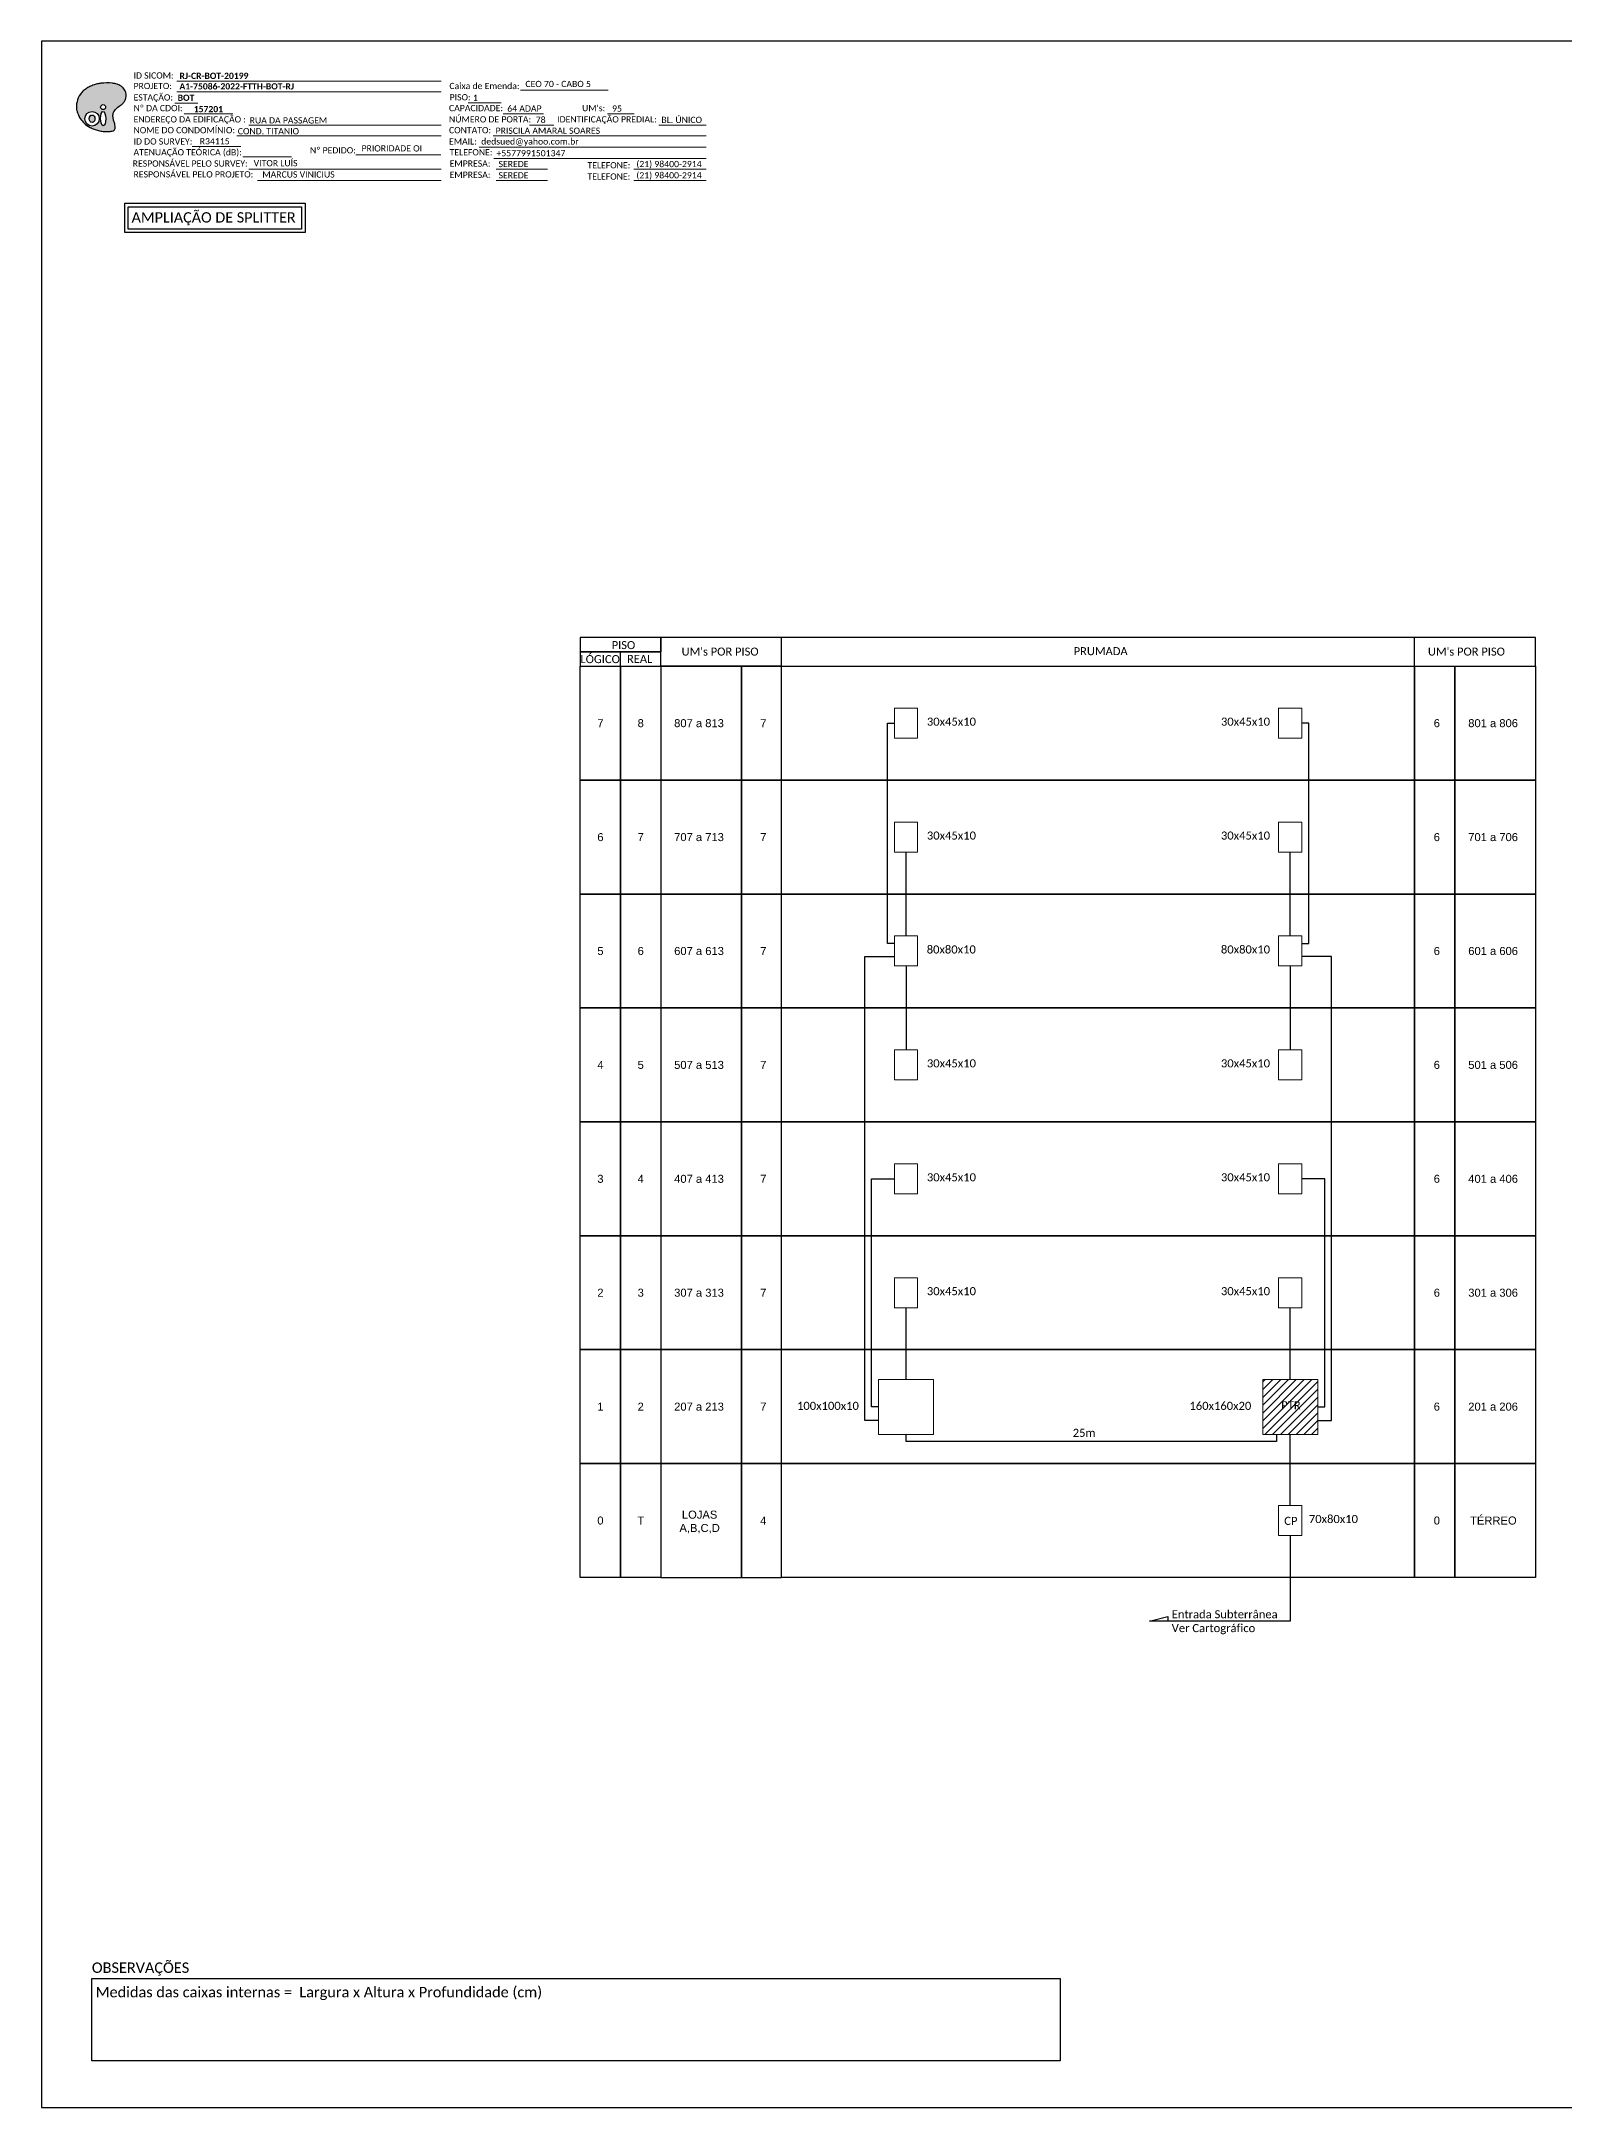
# Model space of a CAD drawing. Header units: inches. Extents: x 54 to 892, y 18 to 612.
# Drawn here: x 54 to 492, y 18 to 612 of the extents above; entities that cross this region are included whole.
import ezdxf
from ezdxf.enums import TextEntityAlignment as Align

# ---------------------------------------------------------------- set-up
doc = ezdxf.new("R2010")
doc.units = ezdxf.units.IN
doc.header["$MEASUREMENT"] = 0
doc.styles.add('ARIAL', font='arial.ttf')
doc.styles.add('WMF-Calibri0', font='calibri.ttf')
doc.styles.add('WMF-Calibri1', font='calibrib.ttf')

# ---------------------------------------------------------------- blocks, each defined once
blk = doc.blocks.new('OI')
h = blk.add_hatch(color=40)
edge = h.paths.add_edge_path()
edge.add_spline(control_points=[(4.35, -0.67), (3.92, -0.99), (3.26, -1.5), (2.81, -2.59), (2.9, -3.5), (3.06, -4.27), (3.31, -4.85), (3.37, -5.39), (3.4, -5.88), (3.2, -6.4), (2.54, -6.61), (1.65, -6.63), (0.55, -6.67), (-0.56, -6.42), (-1.61, -6.14), (-2.77, -5.61), (-3.92, -4.77), (-4.89, -3.7), (-5.34, -2.65), (-5.6, -1.94), (-5.85, -0.96), (-5.71, 0.47), (-5.1, 2.02), (-4.14, 3.02), (-3.3, 3.61), (-2.37, 4.16), (-1.36, 4.44), (-0.56, 4.7), (0.79, 4.85), (2.24, 4.97), (3.79, 4.57), (4.67, 4.21), (5.44, 3.65), (5.76, 2.99), (6.03, 2.21), (6.01, 1.46), (5.72, 0.64), (5.31, 0.08), (4.88, -0.38), (4.51, -0.55), (4.35, -0.67)], knot_values=[0, 0, 0, 0, 1.60434, 2.417191, 3.427595, 4.282808, 4.776746, 5.304182, 5.888771, 6.258406, 6.858137, 7.79129, 8.986195, 10.124242, 11.187857, 12.242908, 13.953784, 15.414161, 16.515391, 17.349188, 17.675853, 19.552021, 21.515531, 22.568638, 23.63245, 24.621084, 25.782718, 26.745347, 27.142653, 29.870543, 31.004649, 31.921532, 32.709589, 33.801391, 34.042471, 35.192333, 35.971461, 36.628871, 37.254359, 37.836911, 37.836911, 37.836911, 37.836911], degree=3, periodic=0)
h.paths.add_polyline_path([(1.13, -0.87, -1), (-0.04, -0.87, -1)], flags=16)
edge = h.paths.add_edge_path(flags=16)
edge.add_ellipse((0.56, -3.59), major_axis=(-0.02, 1.71), ratio=0.361305, start_angle=0, end_angle=360)
h.paths.add_polyline_path([(-0.36, -3.62, -1), (-3.8, -3.62, -1)], flags=16)
edge = h.paths.add_edge_path(flags=0)
edge.add_ellipse((-2.08, -3.62), major_axis=(0, 0.885), ratio=0.758294, start_angle=0, end_angle=360)
at = {"color": 40}
for centre, radius in [((-2.08, -3.62), 1.72), ((0.54, -0.87), 0.587)]:
    blk.add_circle(centre, radius, dxfattribs=at)
blk.add_ellipse((-2.08, -3.62), major_axis=(0, 0.885), ratio=0.758294, start_param=-3.141592653589791, end_param=3.141592653589791, dxfattribs=at)
blk.add_ellipse((0.56, -3.59), major_axis=(-0.02, 1.71), ratio=0.361305, dxfattribs=at)
at = {"color": 40, "start_tangent": (-0.800898, -0.598801), "end_tangent": (-0.800898, -0.598801)}
blk.add_spline([(4.35, -0.67), (3.2, -1.78), (2.9, -2.54), (2.92, -3.55), (3.12, -4.38), (3.28, -4.85), (3.37, -5.37), (3.35, -5.95), (3.2, -6.29), (2.66, -6.55), (1.73, -6.63), (0.54, -6.62), (-0.58, -6.41), (-1.6, -6.11), (-2.56, -5.67), (-3.95, -4.67), (-4.89, -3.56), (-5.37, -2.56), (-5.64, -1.78), (-5.72, -1.46), (-5.63, 0.42), (-4.84, 2.22), (-4.13, 2.99), (-3.27, 3.62), (-2.4, 4.09), (-1.3, 4.47), (-0.37, 4.72), (0.02, 4.77), (2.75, 4.8), (3.85, 4.53), (4.69, 4.16), (5.31, 3.68), (5.85, 2.73), (5.93, 2.5), (5.94, 1.35), (5.67, 0.62), (5.29, 0.08), (4.84, -0.36), (4.35, -0.67)], degree=3, dxfattribs=at)

msp = doc.modelspace()

# ---------------------------------------------------------------- hatches: boundary and pattern name
h = msp.add_hatch()
h.set_pattern_fill('ANSI31', color=1, scale=0.5, style=0)
h.set_pattern_definition([(45, (-598.176, 864.5057), (-1.122532, 1.122532), [])])
h.paths.add_polyline_path([(420.54, 226.95), (404.73, 226.95), (404.73, 211.15), (420.54, 211.15)])
h.paths.add_polyline_path([(409.77, 217.78), (416.13, 217.78), (416.13, 221.25), (409.77, 221.25)], flags=24)

# ---------------------------------------------------------------- linework, layer by layer
for points in [[(53.77, 17.61), (892.34, 17.61), (892.34, 611.61), (53.77, 611.61), (53.77, 17.61)], [(231.79, 431.97), (483.11, 431.97), (483.11, 440.19), (231.79, 440.19), (231.79, 440.19), (231.79, 436.08)], [(266.5, 431.97), (266.5, 440.19)], [(448.38, 431.97), (448.38, 440.19)], [(220.21, 431.97), (220.21, 436.08)], [(298.96, 352.26), (296.96, 352.26), (296.96, 415.6), (298.96, 415.6)], [(415.95, 352.26), (417.95, 352.26), (417.95, 415.6), (415.95, 415.6)], [(302.27, 354.42), (302.27, 378.54)], [(412.64, 354.42), (412.64, 378.54)], [(294.36, 215.1), (290.36, 215.1), (290.36, 348.48), (298.96, 348.48)], [(302.27, 345.8), (302.27, 321.68)], [(412.64, 345.8), (412.64, 321.68)], [(420.54, 215.1), (424.54, 215.1), (424.54, 348.48), (415.95, 348.48)], [(294.36, 219.05), (292.36, 219.05), (292.36, 284.62), (298.96, 284.62)], [(420.54, 219.05), (422.54, 219.05), (422.54, 284.62), (415.95, 284.62)], [(302.27, 226.95), (302.27, 247.57)], [(412.64, 226.95), (412.64, 247.57)], [(408.68, 211.15), (408.68, 209.15), (302.27, 209.15), (302.27, 211.15)], [(412.64, 190.7), (412.64, 211.15)], [(412.64, 182.08), (412.64, 157.43), (372.23, 157.43), (377.5, 158.83), (377.5, 157.43)]]:
    msp.add_lwpolyline(points)
at = {"color": 7, "lineweight": 0}
for points in [[(92.66, 600.14), (168.63, 600.14)], [(92.66, 597.12), (168.63, 597.12)], [(191.47, 597.61), (216.61, 597.61)], [(92.15, 593.84), (98.7, 593.84)], [(94.81, 590.77), (108.75, 590.77)], [(176.43, 593.88), (185.91, 593.88)], [(186.48, 590.77), (198.1, 590.77)], [(216.42, 590.77), (224.09, 590.77)], [(109.97, 584.42), (168.63, 584.42)], [(113.38, 587.53), (168.63, 587.53)], [(183.59, 584.42), (244.82, 584.42)], [(194.06, 587.53), (201.01, 587.53)], [(231.24, 587.53), (244.79, 587.53)], [(97.13, 581.36), (111.07, 581.36)], [(111.66, 578.39), (125.61, 578.39)], [(144.11, 578.95), (168.61, 578.95)], [(179.56, 581.19), (244.82, 581.19)], [(183.84, 577.95), (244.82, 577.95)], [(113.38, 574.84), (168.63, 574.84)], [(115.87, 571.6), (168.63, 571.6)], [(184.45, 574.84), (199.25, 574.84)], [(184.45, 571.6), (199.25, 571.6)], [(224.05, 574.84), (244.82, 574.84)], [(224.05, 571.6), (244.82, 571.6)]]:
    msp.add_lwpolyline(points, dxfattribs=at)
at = {"color": 1}
for points in [[(77.75, 565.06), (129.56, 565.06), (129.56, 556.62), (77.75, 556.62)], [(78.75, 564.06), (128.56, 564.06), (128.56, 557.62), (78.75, 557.62)]]:
    msp.add_lwpolyline(points, close=True, dxfattribs=at)
for points in [[(208.64, 436.08), (231.79, 436.08), (231.79, 440.19), (208.64, 440.19)], [(208.64, 431.97), (231.79, 431.97), (231.79, 436.08), (208.64, 436.08)], [(208.64, 431.97), (220.21, 431.97), (220.21, 399.23), (208.64, 399.23)], [(220.21, 431.97), (231.79, 431.97), (231.79, 399.23), (220.21, 399.23)], [(254.93, 431.97), (231.79, 431.97), (231.79, 399.23), (254.93, 399.23)], [(266.5, 431.97), (254.93, 431.97), (254.93, 399.23), (266.5, 399.23)], [(266.5, 431.97), (448.4, 431.97), (448.4, 399.23), (266.5, 399.23)], [(448.4, 431.97), (459.97, 431.97), (459.97, 399.23), (448.4, 399.23)], [(459.97, 431.97), (483.11, 431.97), (483.11, 399.23), (459.97, 399.23)], [(208.64, 399.23), (220.21, 399.23), (220.21, 366.48), (208.64, 366.48)], [(220.21, 399.23), (231.79, 399.23), (231.79, 366.48), (220.21, 366.48)], [(254.93, 399.23), (231.79, 399.23), (231.79, 366.48), (254.93, 366.48)], [(266.5, 399.23), (254.93, 399.23), (254.93, 366.48), (266.5, 366.48)], [(266.5, 399.23), (448.4, 399.23), (448.4, 366.48), (266.5, 366.48)], [(448.4, 399.23), (459.97, 399.23), (459.97, 366.48), (448.4, 366.48)], [(459.97, 399.23), (483.11, 399.23), (483.11, 366.48), (459.97, 366.48)], [(208.64, 366.48), (220.21, 366.48), (220.21, 333.74), (208.64, 333.74)], [(220.21, 366.48), (231.79, 366.48), (231.79, 333.74), (220.21, 333.74)], [(254.93, 366.48), (231.79, 366.48), (231.79, 333.74), (254.93, 333.74)], [(266.5, 366.48), (254.93, 366.48), (254.93, 333.74), (266.5, 333.74)], [(266.5, 366.48), (448.4, 366.48), (448.4, 333.74), (266.5, 333.74)], [(448.4, 366.48), (459.97, 366.48), (459.97, 333.74), (448.4, 333.74)], [(459.97, 366.48), (483.11, 366.48), (483.11, 333.74), (459.97, 333.74)], [(208.64, 333.74), (220.21, 333.74), (220.21, 300.99), (208.64, 300.99)], [(220.21, 333.74), (231.79, 333.74), (231.79, 300.99), (220.21, 300.99)], [(254.93, 333.74), (231.79, 333.74), (231.79, 300.99), (254.93, 300.99)], [(266.5, 333.74), (254.93, 333.74), (254.93, 300.99), (266.5, 300.99)], [(266.5, 333.74), (448.4, 333.74), (448.4, 300.99), (266.5, 300.99)], [(448.4, 333.74), (459.97, 333.74), (459.97, 300.99), (448.4, 300.99)], [(459.97, 333.74), (483.11, 333.74), (483.11, 300.99), (459.97, 300.99)], [(208.64, 300.99), (220.21, 300.99), (220.21, 268.25), (208.64, 268.25)], [(220.21, 300.99), (231.79, 300.99), (231.79, 268.25), (220.21, 268.25)], [(254.93, 300.99), (231.79, 300.99), (231.79, 268.25), (254.93, 268.25)], [(266.5, 300.99), (254.93, 300.99), (254.93, 268.25), (266.5, 268.25)], [(266.5, 300.99), (448.4, 300.99), (448.4, 268.25), (266.5, 268.25)], [(448.4, 300.99), (459.97, 300.99), (459.97, 268.25), (448.4, 268.25)], [(459.97, 300.99), (483.11, 300.99), (483.11, 268.25), (459.97, 268.25)], [(208.64, 268.25), (220.21, 268.25), (220.21, 235.51), (208.64, 235.51)], [(220.21, 268.25), (231.79, 268.25), (231.79, 235.51), (220.21, 235.51)], [(254.93, 268.25), (231.79, 268.25), (231.79, 235.51), (254.93, 235.51)], [(266.5, 268.25), (254.93, 268.25), (254.93, 235.51), (266.5, 235.51)], [(266.5, 268.25), (448.4, 268.25), (448.4, 235.51), (266.5, 235.51)], [(448.4, 268.25), (459.97, 268.25), (459.97, 235.51), (448.4, 235.51)], [(459.97, 268.25), (483.11, 268.25), (483.11, 235.51), (459.97, 235.51)], [(208.64, 235.51), (220.21, 235.51), (220.21, 202.76), (208.64, 202.76)], [(220.21, 235.51), (231.79, 235.51), (231.79, 202.76), (220.21, 202.76)], [(254.93, 235.51), (231.79, 235.51), (231.79, 202.76), (254.93, 202.76)], [(266.5, 235.51), (254.93, 235.51), (254.93, 202.76), (266.5, 202.76)], [(266.5, 235.51), (448.4, 235.51), (448.4, 202.76), (266.5, 202.76)], [(448.4, 235.51), (459.97, 235.51), (459.97, 202.76), (448.4, 202.76)], [(459.97, 235.51), (483.11, 235.51), (483.11, 202.76), (459.97, 202.76)], [(208.64, 202.76), (220.21, 202.76), (220.21, 170.02), (208.64, 170.02)], [(220.21, 202.76), (231.79, 202.76), (231.79, 170.02), (220.21, 170.02)], [(254.93, 202.76), (231.79, 202.76), (231.79, 170.02), (254.93, 170.02)], [(266.5, 202.76), (254.93, 202.76), (254.93, 170.02), (266.5, 170.02)], [(266.5, 202.76), (448.4, 202.76), (448.4, 170.02), (266.5, 170.02)], [(448.4, 202.76), (459.97, 202.76), (459.97, 170.02), (448.4, 170.02)], [(459.97, 202.76), (483.11, 202.76), (483.11, 170.02), (459.97, 170.02)]]:
    msp.add_lwpolyline(points, close=True)
at = {"color": 0, "lineweight": 0}
for points in [[(305.58, 419.91), (298.96, 419.91), (298.96, 411.29), (305.58, 411.29)], [(409.32, 419.91), (415.95, 419.91), (415.95, 411.29), (409.32, 411.29)], [(305.58, 387.16), (298.96, 387.16), (298.96, 378.54), (305.58, 378.54)], [(409.32, 387.16), (415.95, 387.16), (415.95, 378.54), (409.32, 378.54)], [(305.58, 321.68), (298.96, 321.68), (298.96, 313.06), (305.58, 313.06)], [(409.32, 321.68), (415.95, 321.68), (415.95, 313.06), (409.32, 313.06)], [(305.58, 288.93), (298.96, 288.93), (298.96, 280.31), (305.58, 280.31)], [(409.32, 288.93), (415.95, 288.93), (415.95, 280.31), (409.32, 280.31)], [(305.58, 256.19), (298.96, 256.19), (298.96, 247.57), (305.58, 247.57)], [(409.32, 256.19), (415.95, 256.19), (415.95, 247.57), (409.32, 247.57)], [(409.32, 190.7), (415.95, 190.7), (415.95, 182.08), (409.32, 182.08)]]:
    msp.add_lwpolyline(points, close=True, dxfattribs=at)
at = {"color": 1, "lineweight": 0}
for points in [[(305.58, 354.42), (298.96, 354.42), (298.96, 345.8), (305.58, 345.8)], [(409.32, 354.42), (415.95, 354.42), (415.95, 345.8), (409.32, 345.8)], [(310.17, 226.95), (294.36, 226.95), (294.36, 211.15), (310.17, 211.15)], [(404.73, 226.95), (420.54, 226.95), (420.54, 211.15), (404.73, 211.15)]]:
    msp.add_lwpolyline(points, close=True, dxfattribs=at)
at = {"color": 0}
msp.add_lwpolyline([(68.3, 54.74), (346.55, 54.74), (346.55, 31.03), (68.3, 31.03)], close=True, dxfattribs=at)

# ---------------------------------------------------------------- block references
at = {"color": 7, "xscale": 1.213923925163967, "yscale": 1.213923925163953, "zscale": 1.213923925163967, "rotation": 0.1532896023949058}
msp.add_blockref('OI', (70.86, 593.75), dxfattribs=at)

# ---------------------------------------------------------------- texts
at = {"color": 7, "lineweight": 0, "style": 'WMF-Calibri0'}
for s, height, p in [('ID SICOM:', 1.793, (80.26, 600.89)), ('PROJETO:', 1.793, (80.26, 597.87)), ('ESTAÇÃO:', 1.793, (80.26, 594.59)), ('Caixa de Emenda:', 1.7927, (171.02, 597.87)), ('PISO:', 1.793, (171.09, 594.63)), ('Nº DA CDOI:', 1.7927, (80.26, 591.52)), ('ENDEREÇO DA EDIFICAÇÃO :', 1.7927, (80.26, 588.28)), ('CAPACIDADE:', 1.7927, (170.91, 591.52)), ('NÚMERO DE PORTA:', 1.7927, (170.91, 588.28)), ('IDENTIFICAÇÃO PREDIAL:', 1.7927, (201.99, 588.28)), ("UM's:", 1.793, (209.15, 591.52)), ('NOME DO CONDOMÍNIO:', 1.7927, (80.26, 585.17)), ('ID DO SURVEY:', 1.7927, (80.26, 581.93)), ('CONTATO:', 1.793, (170.91, 585.17)), ('EMAIL:  dedsued@yahoo.com.br', 1.7927, (170.91, 581.93)), ('RESPONSÁVEL PELO SURVEY:', 1.7927, (80.02, 575.58)), ('ATENUAÇÃO TEÓRICA (dB):', 1.7927, (80.26, 578.82)), ('Nº PEDIDO:', 1.793, (130.97, 579.38)), ('TELEFONE:', 1.793, (171.09, 578.82)), ('EMPRESA:', 1.793, (171.09, 575.58)), ('TELEFONE:', 1.793, (210.69, 575.08)), ('RESPONSÁVEL PELO PROJETO:', 1.7927, (80.26, 572.47)), ('EMPRESA:', 1.793, (171.09, 572.35)), ('TELEFONE:', 1.793, (210.69, 571.84))]:
    msp.add_text(s, height=height, dxfattribs=at).set_placement(p)
at = {"color": 7}
for s, height, style, p in [('RJ-CR-BOT-20199', 1.7927, 'WMF-Calibri1', (93.46, 600.79)), ('CEO 70 - CABO 5', 1.7927, 'WMF-Calibri0', (192.87, 598.45)), ('BOT', 1.793, 'WMF-Calibri1', (92.94, 594.49)), ('A1-75086-2022-FTTH-BOT-RJ ', 1.7927, 'WMF-Calibri1', (93.46, 597.77)), ('1', 1.79, 'WMF-Calibri0', (177.78, 594.48)), ('RUA DA PASSAGEM', 1.7927, 'WMF-Calibri0', (113.64, 587.99)), ('64 ADAP', 1.793, 'WMF-Calibri0', (187.65, 591.39)), ('78', 1.793, 'WMF-Calibri0', (195.84, 588.13)), ('95', 1.793, 'WMF-Calibri0', (217.77, 591.37)), ('BL. ÚNICO', 1.793, 'WMF-Calibri0', (231.94, 588.13)), ('   R34115', 1.793, 'WMF-Calibri0', (97.39, 581.97)), ('COND. TITANIO', 1.7927, 'WMF-Calibri0', (110.23, 584.88)), ('PRISCILA AMARAL SOARES', 1.7927, 'WMF-Calibri0', (184.3, 585.02)), ('VITOR LUÍS', 1.793, 'WMF-Calibri0', (114.78, 575.68)), ('+5577991501347', 1.7927, 'WMF-Calibri0', (184.55, 578.55)), ('SEREDE', 1.793, 'WMF-Calibri0', (185.15, 575.44)), ('(21) 98400-2914', 1.7927, 'WMF-Calibri0', (224.76, 575.44)), ('MARCUS VINICIUS', 1.7927, 'WMF-Calibri0', (117.27, 572.44)), ('SEREDE', 1.793, 'WMF-Calibri0', (185.15, 572.2)), ('(21) 98400-2914', 1.7927, 'WMF-Calibri0', (224.76, 572.2))]:
    msp.add_text(s, height=height, dxfattribs=dict(at, style=style)).set_placement(p)
at = {"color": 7, "style": 'WMF-Calibri1'}
msp.add_text('157201', height=1.793, dxfattribs=at).set_placement((101.78, 591.23), align=Align.CENTER)
at = {"style": 'WMF-Calibri0'}
for s, height, p in [('PRIORIDADE OI', 1.8, (145.77, 579.94)), ('  LÓGICO', 2.3, (207.06, 432.86)), ('     PISO', 2.3, (213.6, 436.89)), ('    REAL', 2.3, (218.82, 432.92)), ("UM's POR PISO", 2.3, (237.75, 435.03)), ('PRUMADA', 2.3, (350.41, 435.15)), ("UM's POR PISO", 2.3, (452.21, 435.03)), ('30x45x10', 2.317, (308.23, 414.88)), ('30x45x10', 2.317, (392.73, 414.88)), ('30x45x10', 2.317, (308.23, 382.13)), ('30x45x10', 2.317, (392.73, 382.13)), ('80x80x10', 2.317, (308.19, 349.39)), ('80x80x10', 2.317, (392.73, 349.39)), ('30x45x10', 2.317, (308.23, 316.65)), ('30x45x10', 2.317, (392.73, 316.65)), ('30x45x10', 2.317, (308.23, 283.9)), ('30x45x10', 2.317, (392.73, 283.9)), ('30x45x10', 2.317, (308.23, 251.16)), ('30x45x10', 2.317, (392.73, 251.16)), ('100x100x10', 2.317, (270.92, 218.2)), ('160x160x20', 2.317, (383.68, 218.2)), ('PTR', 2.317, (410.05, 218.37)), ('25m', 2.317, (350.14, 210.44)), ('CP', 2.317, (410.92, 185.13)), ('70x80x10', 2.317, (418, 185.67)), ('Entrada Subterrânea', 2.317, (378.59, 158.28)), ('Ver Cartográfico', 2.317, (378.59, 154.31)), ('OBSERVAÇÕES', 3, (68.28, 56.35))]:
    msp.add_text(s, height=height, dxfattribs=at).set_placement(p)
at = {"color": 1, "style": 'WMF-Calibri0'}
msp.add_text('AMPLIAÇÃO DE SPLITTER', height=2.9698, dxfattribs=at).set_placement((79.7, 559.51))
at = {"style": 'ARIAL'}
for s, p in [('7', (214.43, 415.6)), ('8', (226, 415.6)), ('807 a 813', (242.76, 415.6)), ('7', (261.24, 415.6)), ('6', (454.77, 415.6)), ('801 a 806', (470.94, 415.6)), ('6', (214.43, 382.85)), ('7', (226, 382.85)), ('707 a 713', (242.76, 382.85)), ('7', (261.24, 382.85)), ('6', (454.77, 382.85)), ('701 a 706', (470.94, 382.85)), ('5', (214.43, 350.11)), ('6', (226, 350.11)), ('607 a 613', (242.76, 350.11)), ('7', (261.24, 350.11)), ('6', (454.77, 350.11)), ('601 a 606', (470.94, 350.11)), ('4', (214.43, 317.37)), ('5', (226, 317.37)), ('507 a 513', (242.76, 317.37)), ('7', (261.24, 317.37)), ('6', (454.77, 317.37)), ('501 a 506', (470.94, 317.37)), ('3', (214.43, 284.62)), ('4', (226, 284.62)), ('407 a 413', (242.76, 284.62)), ('7', (261.24, 284.62)), ('6', (454.77, 284.62)), ('401 a 406', (470.94, 284.62)), ('2', (214.43, 251.88)), ('3', (226, 251.88)), ('307 a 313', (242.76, 251.88)), ('7', (261.24, 251.88)), ('6', (454.77, 251.88)), ('301 a 306', (470.94, 251.88)), ('1', (214.43, 219.13)), ('2', (226, 219.13)), ('207 a 213', (242.76, 219.13)), ('7', (261.24, 219.13)), ('6', (454.77, 219.13)), ('201 a 206', (470.94, 219.13)), ('0', (214.43, 186.39)), ('T', (226, 186.39)), ('4', (261.24, 186.39)), ('0', (454.77, 186.39)), ('TÉRREO', (471.01, 186.39))]:
    msp.add_text(s, height=2.3, dxfattribs=at).set_placement(p, align=Align.MIDDLE_CENTER)
for s, insert, char_height, width, attachment_point, style in [('LOJAS \\PA,B,C,D ', (242.93, 185.95), 2.3, 22.533, 5, 'ARIAL'), ('Medidas das caixas internas =  Largura x Altura x Profundidade (cm)', (69.37, 52.33), 3, 277.1819, 1, 'WMF-Calibri0')]:
    msp.add_mtext(s, dxfattribs=dict(insert=insert, char_height=char_height, width=width, attachment_point=attachment_point, style=style))

doc.saveas('drawing.dxf')
